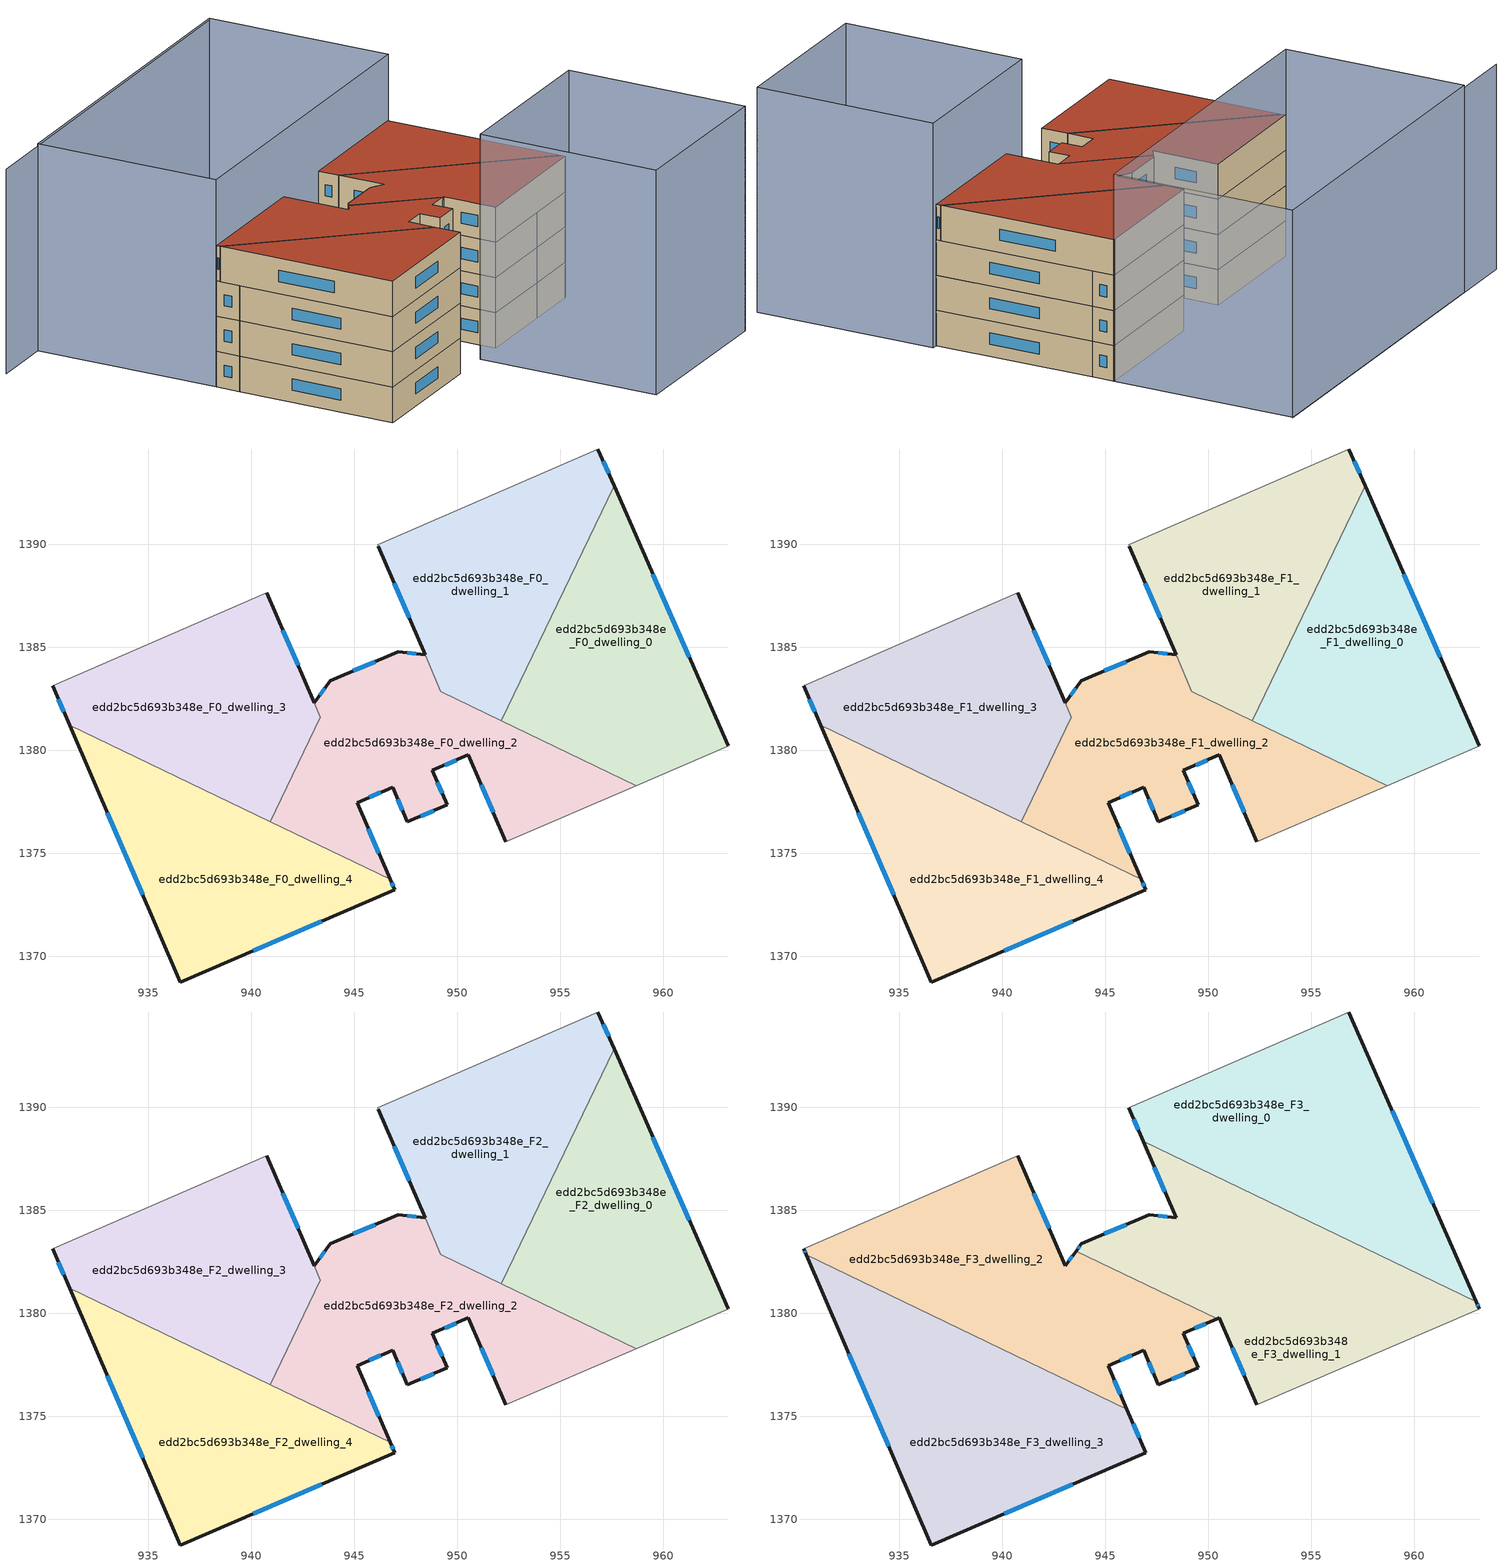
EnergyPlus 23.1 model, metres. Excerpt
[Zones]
edd2bc5d693b348e_F0_dwelling_0
 floor ground (EU_floor_Construction): 957.61,1392.85 963.16,1380.21 963.13,1380.18 958.7,1378.28 952.12,1381.44 z0
 wall outside (EU_wall_Construction): 963.16,1380.21 957.61,1392.85 z0:3
 wall adiabatic (EU_wall_Construction): 958.7,1378.28 963.13,1380.18 963.16,1380.21 z0:3
 wall to edd2bc5d693b348e_F0_dwelling_1 (EU_wall_Construction): 957.61,1392.85 952.12,1381.44 z0:3
 wall to edd2bc5d693b348e_F0_dwelling_2 (EU_wall_Construction): 952.12,1381.44 958.7,1378.28 z0:3
 window (EU_Window_Construction): 961.28,1384.51 959.5,1388.55 z1.02:1.98
edd2bc5d693b348e_F0_dwelling_1
 floor ground (EU_floor_Construction): 956.83,1394.63 957.61,1392.85 952.12,1381.44 949.21,1382.84 946.17,1389.91 946.14,1389.99 z0
 wall outside (EU_wall_Construction): 946.17,1389.91 948.44,1384.63 / 957.61,1392.85 956.83,1394.63 z0:3
 wall adiabatic (EU_wall_Construction): 956.83,1394.63 946.14,1389.99 946.17,1389.91 z0:3
 wall to edd2bc5d693b348e_F0_dwelling_2 (EU_wall_Construction): 948.44,1384.63 949.21,1382.84 952.12,1381.44 z0:3
 window (EU_Window_Construction): 946.94,1388.11 947.66,1386.43 / 957.35,1393.46 957.1,1394.03 z1.02:1.98
edd2bc5d693b348e_F0_dwelling_2
 floor ground (EU_floor_Construction): 958.7,1378.28 952.35,1375.55 950.53,1379.77 948.79,1379.03 949.51,1377.35 947.58,1376.52 946.86,1378.2 945.13,1377.46 946.74,1373.72 940.9,1376.53 943.35,1381.61 943.05,1382.3 943.83,1383.37 947.14,1384.79 948.44,1384.63 949.21,1382.84 z0
 wall outside (EU_wall_Construction): 948.44,1384.63 947.14,1384.79 943.83,1383.37 943.05,1382.3 / 946.74,1373.72 945.13,1377.46 946.86,1378.2 947.58,1376.52 949.51,1377.35 948.79,1379.03 950.53,1379.77 952.35,1375.55 z0:3
 wall adiabatic (EU_wall_Construction): 952.35,1375.55 958.7,1378.28 z0:3
 wall to edd2bc5d693b348e_F0_dwelling_3 (EU_wall_Construction): 943.05,1382.3 943.35,1381.61 / 943.34,1381.61 940.9,1376.53 z0:3
 wall to edd2bc5d693b348e_F0_dwelling_4 (EU_wall_Construction): 940.9,1376.53 946.74,1373.72 z0:3
 window (EU_Window_Construction): 943.56,1383.01 943.31,1382.67 / 946.01,1384.3 944.95,1383.85 / 947.99,1384.68 947.58,1384.73 / 951.15,1378.34 951.73,1376.99 / 949.38,1379.28 949.94,1379.52 / 949.27,1377.92 949.04,1378.46 / 948.24,1376.8 948.85,1377.06 / 947.1,1377.63 947.33,1377.09 / 945.72,1377.71 946.27,1377.95 / 946.19,1375 945.68,1376.19 z1.02:1.98
edd2bc5d693b348e_F0_dwelling_3
 floor ground (EU_floor_Construction): 940.75,1387.64 943.35,1381.61 940.9,1376.53 931.17,1381.21 930.35,1383.13 z0
 wall outside (EU_wall_Construction): 930.35,1383.13 931.17,1381.21 / 943.05,1382.31 940.75,1387.64 z0:3
 wall adiabatic (EU_wall_Construction): 940.75,1387.64 930.35,1383.13 z0:3
 wall to edd2bc5d693b348e_F0_dwelling_4 (EU_wall_Construction): 931.17,1381.21 940.9,1376.53 z0:3
 window (EU_Window_Construction): 930.63,1382.48 930.89,1381.87 / 942.26,1384.12 941.53,1385.83 z1.02:1.98
edd2bc5d693b348e_F0_dwelling_4
 floor ground (EU_floor_Construction): 946.74,1373.72 946.96,1373.22 936.55,1368.74 931.17,1381.21 z0
 wall outside (EU_wall_Construction): 931.17,1381.21 936.55,1368.74 946.96,1373.22 946.74,1373.72 z0:3
 window (EU_Window_Construction): 946.88,1373.39 946.81,1373.55 / 940.09,1370.27 943.41,1371.7 / 933,1376.97 934.72,1372.99 z1.02:1.98
edd2bc5d693b348e_F1_dwelling_0
 floor to edd2bc5d693b348e_F0_dwelling_0 (EU_floor_Construction): 957.61,1392.85 963.16,1380.21 963.13,1380.18 958.7,1378.28 952.12,1381.44 z3
 wall outside (EU_wall_Construction): 963.16,1380.21 957.61,1392.85 z3:6
 wall adiabatic (EU_wall_Construction): 958.7,1378.28 963.13,1380.18 963.16,1380.21 z3:6
 wall to edd2bc5d693b348e_F1_dwelling_1 (EU_wall_Construction): 957.61,1392.85 952.12,1381.44 z3:6
 wall to edd2bc5d693b348e_F1_dwelling_2 (EU_wall_Construction): 952.12,1381.44 958.7,1378.28 z3:6
 window (EU_Window_Construction): 961.28,1384.51 959.5,1388.55 z4.02:4.98
edd2bc5d693b348e_F1_dwelling_1
 floor to edd2bc5d693b348e_F0_dwelling_1 (EU_floor_Construction): 956.83,1394.63 957.61,1392.85 952.12,1381.44 949.21,1382.84 946.17,1389.91 946.14,1389.99 z3
 wall outside (EU_wall_Construction): 946.17,1389.91 948.44,1384.63 / 957.61,1392.85 956.83,1394.63 z3:6
 wall adiabatic (EU_wall_Construction): 956.83,1394.63 946.14,1389.99 946.17,1389.91 z3:6
 wall to edd2bc5d693b348e_F1_dwelling_2 (EU_wall_Construction): 948.44,1384.63 949.21,1382.84 952.12,1381.44 z3:6
 window (EU_Window_Construction): 946.94,1388.11 947.66,1386.43 / 957.35,1393.46 957.1,1394.03 z4.02:4.98
edd2bc5d693b348e_F1_dwelling_2
 floor to edd2bc5d693b348e_F0_dwelling_2 (EU_floor_Construction): 958.7,1378.28 952.35,1375.55 950.53,1379.77 948.79,1379.03 949.51,1377.35 947.58,1376.52 946.86,1378.2 945.13,1377.46 946.74,1373.72 940.9,1376.53 943.35,1381.61 943.05,1382.3 943.83,1383.37 947.14,1384.79 948.44,1384.63 949.21,1382.84 z3
 wall outside (EU_wall_Construction): 948.44,1384.63 947.14,1384.79 943.83,1383.37 943.05,1382.3 / 946.74,1373.72 945.13,1377.46 946.86,1378.2 947.58,1376.52 949.51,1377.35 948.79,1379.03 950.53,1379.77 952.35,1375.55 z3:6
 wall adiabatic (EU_wall_Construction): 952.35,1375.55 958.7,1378.28 z3:6
 wall to edd2bc5d693b348e_F1_dwelling_3 (EU_wall_Construction): 943.05,1382.3 943.35,1381.61 / 943.34,1381.61 940.9,1376.53 z3:6
 wall to edd2bc5d693b348e_F1_dwelling_4 (EU_wall_Construction): 940.9,1376.53 946.74,1373.72 z3:6
 window (EU_Window_Construction): 943.56,1383.01 943.31,1382.67 / 946.01,1384.3 944.95,1383.85 / 947.99,1384.68 947.58,1384.73 / 951.15,1378.34 951.73,1376.99 / 949.38,1379.28 949.94,1379.52 / 949.27,1377.92 949.04,1378.46 / 948.24,1376.8 948.85,1377.06 / 947.1,1377.63 947.33,1377.09 / 945.72,1377.71 946.27,1377.95 / 946.19,1375 945.68,1376.19 z4.02:4.98
edd2bc5d693b348e_F1_dwelling_3
 floor to edd2bc5d693b348e_F0_dwelling_3 (EU_floor_Construction): 940.75,1387.64 943.34,1381.61 940.9,1376.53 931.17,1381.21 930.35,1383.13 z3
 wall outside (EU_wall_Construction): 930.35,1383.13 931.17,1381.21 / 943.05,1382.31 940.75,1387.64 z3:6
 wall adiabatic (EU_wall_Construction): 940.75,1387.64 930.35,1383.13 z3:6
 wall to edd2bc5d693b348e_F1_dwelling_4 (EU_wall_Construction): 931.17,1381.21 940.9,1376.53 z3:6
 window (EU_Window_Construction): 930.63,1382.48 930.89,1381.87 / 942.26,1384.12 941.53,1385.83 z4.02:4.98
edd2bc5d693b348e_F1_dwelling_4
 floor to edd2bc5d693b348e_F0_dwelling_4 (EU_floor_Construction): 946.74,1373.72 946.96,1373.22 936.55,1368.74 931.17,1381.21 z3
 wall outside (EU_wall_Construction): 931.17,1381.21 936.55,1368.74 946.96,1373.22 946.74,1373.72 z3:6
 window (EU_Window_Construction): 946.88,1373.39 946.81,1373.55 / 940.09,1370.27 943.41,1371.7 / 933,1376.97 934.72,1372.99 z4.02:4.98
edd2bc5d693b348e_F2_dwelling_0
 floor to edd2bc5d693b348e_F1_dwelling_0 (EU_floor_Construction): 957.61,1392.85 963.16,1380.21 963.13,1380.18 958.7,1378.28 952.12,1381.44 z6
 wall outside (EU_wall_Construction): 963.16,1380.21 957.61,1392.85 z6:9
 wall adiabatic (EU_wall_Construction): 958.7,1378.28 963.13,1380.18 963.16,1380.21 z6:9
 wall to edd2bc5d693b348e_F2_dwelling_1 (EU_wall_Construction): 957.61,1392.85 952.12,1381.44 z6:9
 wall to edd2bc5d693b348e_F2_dwelling_2 (EU_wall_Construction): 952.12,1381.44 958.7,1378.28 z6:9
 window (EU_Window_Construction): 961.28,1384.51 959.5,1388.55 z7.02:7.98
edd2bc5d693b348e_F2_dwelling_1
 floor to edd2bc5d693b348e_F1_dwelling_1 (EU_floor_Construction): 956.83,1394.63 957.61,1392.85 952.12,1381.44 949.21,1382.84 946.17,1389.91 946.14,1389.99 z6
 wall outside (EU_wall_Construction): 946.17,1389.91 948.44,1384.63 / 957.61,1392.85 956.83,1394.63 z6:9
 wall adiabatic (EU_wall_Construction): 956.83,1394.63 946.14,1389.99 946.17,1389.91 z6:9
 wall to edd2bc5d693b348e_F2_dwelling_2 (EU_wall_Construction): 948.44,1384.63 949.21,1382.84 952.12,1381.44 z6:9
 window (EU_Window_Construction): 946.94,1388.11 947.66,1386.43 / 957.35,1393.46 957.1,1394.03 z7.02:7.98
edd2bc5d693b348e_F2_dwelling_2
 floor to edd2bc5d693b348e_F1_dwelling_2 (EU_floor_Construction): 958.7,1378.28 952.35,1375.55 950.53,1379.77 948.79,1379.03 949.51,1377.35 947.58,1376.52 946.86,1378.2 945.13,1377.46 946.74,1373.72 940.9,1376.53 943.35,1381.61 943.05,1382.3 943.83,1383.37 947.14,1384.79 948.44,1384.63 949.21,1382.84 z6
 wall outside (EU_wall_Construction): 948.44,1384.63 947.14,1384.79 943.83,1383.37 943.05,1382.3 / 946.74,1373.72 945.13,1377.46 946.86,1378.2 947.58,1376.52 949.51,1377.35 948.79,1379.03 950.53,1379.77 952.35,1375.55 z6:9
 wall adiabatic (EU_wall_Construction): 952.35,1375.55 958.7,1378.28 z6:9
 wall to edd2bc5d693b348e_F2_dwelling_3 (EU_wall_Construction): 943.05,1382.3 943.35,1381.61 / 943.34,1381.61 940.9,1376.53 z6:9
 wall to edd2bc5d693b348e_F2_dwelling_4 (EU_wall_Construction): 940.9,1376.53 946.74,1373.72 z6:9
 window (EU_Window_Construction): 943.56,1383.01 943.31,1382.67 / 946.01,1384.3 944.95,1383.85 / 947.99,1384.68 947.58,1384.73 / 951.15,1378.34 951.73,1376.99 / 949.38,1379.28 949.94,1379.52 / 949.27,1377.92 949.04,1378.46 / 948.24,1376.8 948.85,1377.06 / 947.1,1377.63 947.33,1377.09 / 945.72,1377.71 946.27,1377.95 / 946.19,1375 945.68,1376.19 z7.02:7.98
edd2bc5d693b348e_F2_dwelling_3
 floor to edd2bc5d693b348e_F1_dwelling_3 (EU_floor_Construction): 940.75,1387.64 943.34,1381.61 940.9,1376.53 931.17,1381.21 930.35,1383.13 z6
 wall outside (EU_wall_Construction): 930.35,1383.13 931.17,1381.21 / 943.05,1382.31 940.75,1387.64 z6:9
 wall adiabatic (EU_wall_Construction): 940.75,1387.64 930.35,1383.13 z6:9
 wall to edd2bc5d693b348e_F2_dwelling_4 (EU_wall_Construction): 931.17,1381.21 940.9,1376.53 z6:9
 window (EU_Window_Construction): 930.63,1382.48 930.89,1381.87 / 942.26,1384.12 941.53,1385.83 z7.02:7.98
edd2bc5d693b348e_F2_dwelling_4
 floor to edd2bc5d693b348e_F1_dwelling_4 (EU_floor_Construction): 946.74,1373.72 946.96,1373.22 936.55,1368.74 931.17,1381.21 z6
 wall outside (EU_wall_Construction): 931.17,1381.21 936.55,1368.74 946.96,1373.22 946.74,1373.72 z6:9
 window (EU_Window_Construction): 946.88,1373.39 946.81,1373.55 / 940.09,1370.27 943.41,1371.7 / 933,1376.97 934.72,1372.99 z7.02:7.98
edd2bc5d693b348e_F3_dwelling_0
 floor to edd2bc5d693b348e_F2_dwelling_1 (EU_floor_Construction): 956.83,1394.63 957.61,1392.85 953.83,1384.98 946.84,1388.35 946.17,1389.91 946.14,1389.99 z9
 floor to edd2bc5d693b348e_F2_dwelling_0 (EU_floor_Construction): 957.61,1392.85 963.01,1380.57 953.83,1384.98 z9
 wall outside (EU_wall_Construction): 946.14,1389.99 946.84,1388.35 / 963.01,1380.57 956.83,1394.63 z9:12
 wall to edd2bc5d693b348e_F3_dwelling_1 (EU_wall_Construction): 946.84,1388.35 963.01,1380.57 z9:12
 wall adiabatic (EU_wall_Construction): 956.83,1394.63 946.14,1389.99 z9:12
 window (EU_Window_Construction): 946.37,1389.43 946.6,1388.91 / 960.91,1385.35 958.93,1389.85 z10.02:10.98
 roof outside (EU_roof_Construction): 963.01,1380.57 956.83,1394.63 946.14,1389.99 946.84,1388.35 z12
edd2bc5d693b348e_F3_dwelling_1
 floor to edd2bc5d693b348e_F2_dwelling_1 (EU_floor_Construction): 953.83,1384.98 952.12,1381.44 949.21,1382.84 946.84,1388.35 z9
 floor to edd2bc5d693b348e_F2_dwelling_2 (EU_floor_Construction): 958.7,1378.28 952.35,1375.55 950.53,1379.77 950.42,1379.73 943.58,1383.02 943.83,1383.37 947.14,1384.79 948.44,1384.63 949.21,1382.84 z9
 floor to edd2bc5d693b348e_F2_dwelling_0 (EU_floor_Construction): 963.01,1380.57 963.16,1380.21 963.13,1380.18 958.7,1378.28 952.12,1381.44 953.83,1384.98 z9
 wall outside (EU_wall_Construction): 963.16,1380.21 963.01,1380.57 / 950.43,1379.73 950.53,1379.77 952.35,1375.55 / 946.84,1388.35 948.44,1384.63 947.14,1384.79 943.83,1383.37 943.58,1383.02 z9:12
 wall adiabatic (EU_wall_Construction): 952.35,1375.55 963.13,1380.18 963.16,1380.21 z9:12
 wall to edd2bc5d693b348e_F3_dwelling_2 (EU_wall_Construction): 943.58,1383.02 950.43,1379.73 z9:12
 window (EU_Window_Construction): 963.11,1380.34 963.06,1380.45 / 951.15,1378.34 951.73,1376.99 / 943.74,1383.25 943.66,1383.14 / 946.01,1384.3 944.95,1383.85 / 947.99,1384.68 947.58,1384.73 / 947.38,1387.08 947.89,1385.89 z10.02:10.98
 roof outside (EU_roof_Construction): 963.13,1380.18 963.16,1380.21 963.01,1380.57 946.84,1388.35 948.44,1384.63 947.14,1384.79 943.83,1383.37 943.58,1383.02 950.43,1379.73 950.53,1379.77 952.35,1375.55 z12
edd2bc5d693b348e_F3_dwelling_2
 floor to edd2bc5d693b348e_F2_dwelling_2 (EU_floor_Construction): 950.42,1379.73 948.79,1379.03 949.51,1377.35 947.58,1376.52 946.86,1378.2 945.13,1377.46 946.04,1375.35 941.41,1377.58 943.35,1381.61 943.05,1382.3 943.58,1383.02 z9
 floor to edd2bc5d693b348e_F2_dwelling_3 (EU_floor_Construction): 940.75,1387.64 943.34,1381.61 941.41,1377.58 930.47,1382.84 930.35,1383.13 z9
 wall outside (EU_wall_Construction): 946.04,1375.35 945.13,1377.46 946.86,1378.2 947.58,1376.52 949.51,1377.35 948.79,1379.03 950.43,1379.73 / 930.35,1383.13 930.47,1382.84 / 943.58,1383.02 943.05,1382.3 940.75,1387.64 z9:12
 wall to edd2bc5d693b348e_F3_dwelling_3 (EU_wall_Construction): 930.47,1382.84 946.04,1375.35 z9:12
 wall adiabatic (EU_wall_Construction): 940.75,1387.64 930.35,1383.13 z9:12
 window (EU_Window_Construction): 949.35,1379.27 949.87,1379.49 / 949.27,1377.92 949.04,1378.46 / 948.24,1376.8 948.85,1377.06 / 947.1,1377.63 947.33,1377.09 / 945.72,1377.71 946.27,1377.95 / 945.73,1376.07 945.44,1376.74 / 930.39,1383.03 930.43,1382.94 / 942.27,1384.12 941.53,1385.83 / 943.4,1382.78 943.23,1382.55 z10.02:10.98
 roof outside (EU_roof_Construction): 949.51,1377.35 948.79,1379.03 950.43,1379.73 943.58,1383.02 943.05,1382.3 940.75,1387.64 930.35,1383.13 930.47,1382.84 946.04,1375.35 945.13,1377.46 946.86,1378.2 947.58,1376.52 z12
edd2bc5d693b348e_F3_dwelling_3
 floor to edd2bc5d693b348e_F2_dwelling_3 (EU_floor_Construction): 941.41,1377.58 940.9,1376.53 931.17,1381.21 930.47,1382.84 z9
 floor to edd2bc5d693b348e_F2_dwelling_4 (EU_floor_Construction): 946.74,1373.73 946.96,1373.22 936.55,1368.74 931.17,1381.21 z9
 floor to edd2bc5d693b348e_F2_dwelling_2 (EU_floor_Construction): 946.04,1375.35 946.74,1373.73 940.9,1376.53 941.41,1377.58 z9
 wall outside (EU_wall_Construction): 930.47,1382.84 936.55,1368.74 946.96,1373.22 946.04,1375.35 z9:12
 window (EU_Window_Construction): 946.65,1373.95 946.35,1374.62 / 940.09,1370.27 943.41,1371.7 / 932.54,1378.04 934.48,1373.54 z10.02:10.98
 roof outside (EU_roof_Construction): 946.96,1373.22 946.04,1375.35 930.47,1382.84 936.55,1368.74 z12
shading: 950.03,1374.55 963.66,1380.41 / 963.66,1380.41 969.84,1366.04 / 969.84,1366.04 956.2,1360.18 / 956.2,1360.18 950.03,1374.55 z0:19.1; 924.03,1397.68 950.58,1409.2 / 950.58,1409.2 956.89,1394.65 / 956.89,1394.65 930.35,1383.13 / 930.35,1383.13 924.03,1397.68 z0:17.6; 950.64,1409.23 919.14,1395.56 z0:17.4
[Building]
EU S2 Campaign: North Axis=0; Terrain=City; Solar Distribution=FullExterior
[Site:Location]
Vienna: Latitude=48; Longitude=16.5; Time Zone=1; Elevation=183
[SizingPeriod:WeatherFileDays]
AnnualSizingPeriod: Begin Month=1; Begin Day of Month=1; End Month=12; End Day of Month=31; Day of Week for Start Day=Monday; Use Weather File Daylight Saving Period=No; Use Weather File Rain and Snow Indicators=No
[MATERIAL]
EU_InternalMass_Material: Roughness=MediumRough; Thickness=0.1; Conductivity=1; Density=1800; Specific Heat=900; Thermal Absorptance=0.9; Solar Absorptance=0.7; Visible Absorptance=0.7
[MATERIAL:NOMASS] Roughness=MediumRough; Thermal Absorptance=0.9; Solar Absorptance=0.7; Visible Absorptance=0.7
Name | Thermal Resistance
EU_wall_NoMass | 0.942466
EU_roof_NoMass | 0.551687
EU_floor_NoMass | 0.66527
[WINDOWMATERIAL:SIMPLEGLAZINGSYSTEM]
EU_Window_SimpleGlazing: UFactor=2.03367; Solar Heat Gain Coefficient=0.65; Visible Transmittance=0.65
[CONSTRUCTION]
EU_wall_Construction: EU_wall_NoMass
EU_roof_Construction: EU_roof_NoMass
EU_floor_Construction: EU_floor_NoMass
EU_Window_Construction: EU_Window_SimpleGlazing
EU_InternalMass_Construction: EU_InternalMass_Material
[ZONE] Type=1; Multiplier=1; Ceiling Height=autocalculate; Floor Area=autocalculate; Part of Total Floor Area=Yes
Name | Volume
edd2bc5d693b348e_F0_dwelling_0; edd2bc5d693b348e_F1_dwelling_0; edd2bc5d693b348e_F2_dwelling_0 | 239.528
edd2bc5d693b348e_F3_dwelling_0 | 300.206
edd2bc5d693b348e_F0_dwelling_1; edd2bc5d693b348e_F1_dwelling_1; edd2bc5d693b348e_F2_dwelling_1 | 231.716
edd2bc5d693b348e_F3_dwelling_1 | 300.21
edd2bc5d693b348e_F0_dwelling_2; edd2bc5d693b348e_F1_dwelling_2; edd2bc5d693b348e_F2_dwelling_2 | 250.919
edd2bc5d693b348e_F3_dwelling_2 | 300.266
edd2bc5d693b348e_F0_dwelling_3 | 238.507
edd2bc5d693b348e_F1_dwelling_3; edd2bc5d693b348e_F2_dwelling_3 | 238.472
edd2bc5d693b348e_F3_dwelling_3 | 300.198
edd2bc5d693b348e_F0_dwelling_4; edd2bc5d693b348e_F1_dwelling_4; edd2bc5d693b348e_F2_dwelling_4 | 240.138
[INTERNALMASS] Construction=EU_InternalMass_Construction
Name | Zone or ZoneList | Surface Area
edd2bc5d693b348e_F0_dwelling_0_EU_InternalMass | edd2bc5d693b348e_F0_dwelling_0 | 79.8404
edd2bc5d693b348e_F0_dwelling_1_EU_InternalMass | edd2bc5d693b348e_F0_dwelling_1 | 77.2531
edd2bc5d693b348e_F0_dwelling_2_EU_InternalMass | edd2bc5d693b348e_F0_dwelling_2 | 83.6403
edd2bc5d693b348e_F0_dwelling_3_EU_InternalMass | edd2bc5d693b348e_F0_dwelling_3 | 79.5034
edd2bc5d693b348e_F0_dwelling_4_EU_InternalMass | edd2bc5d693b348e_F0_dwelling_4 | 80.0456
edd2bc5d693b348e_F1_dwelling_0_EU_InternalMass | edd2bc5d693b348e_F1_dwelling_0 | 79.8404
edd2bc5d693b348e_F1_dwelling_1_EU_InternalMass | edd2bc5d693b348e_F1_dwelling_1 | 77.2531
edd2bc5d693b348e_F1_dwelling_2_EU_InternalMass | edd2bc5d693b348e_F1_dwelling_2 | 83.6403
edd2bc5d693b348e_F1_dwelling_3_EU_InternalMass | edd2bc5d693b348e_F1_dwelling_3 | 79.5034
edd2bc5d693b348e_F1_dwelling_4_EU_InternalMass | edd2bc5d693b348e_F1_dwelling_4 | 80.0456
edd2bc5d693b348e_F2_dwelling_0_EU_InternalMass | edd2bc5d693b348e_F2_dwelling_0 | 79.8404
edd2bc5d693b348e_F2_dwelling_1_EU_InternalMass | edd2bc5d693b348e_F2_dwelling_1 | 77.2531
edd2bc5d693b348e_F2_dwelling_2_EU_InternalMass | edd2bc5d693b348e_F2_dwelling_2 | 83.6403
edd2bc5d693b348e_F2_dwelling_3_EU_InternalMass | edd2bc5d693b348e_F2_dwelling_3 | 79.5034
edd2bc5d693b348e_F2_dwelling_4_EU_InternalMass | edd2bc5d693b348e_F2_dwelling_4 | 80.0456
edd2bc5d693b348e_F3_dwelling_0_EU_InternalMass | edd2bc5d693b348e_F3_dwelling_0 | 100.069
edd2bc5d693b348e_F3_dwelling_1_EU_InternalMass | edd2bc5d693b348e_F3_dwelling_1 | 100.072
edd2bc5d693b348e_F3_dwelling_2_EU_InternalMass | edd2bc5d693b348e_F3_dwelling_2 | 100.089
edd2bc5d693b348e_F3_dwelling_3_EU_InternalMass | edd2bc5d693b348e_F3_dwelling_3 | 100.066
[OTHEREQUIPMENT] Fuel Type=Electricity; Design Level Calculation Method=Watts/Area; Power per Zone Floor Area=1; Fraction Latent=0; Fraction Radiant=0; Fraction Lost=0; Carbon Dioxide Generation Rate=0; EndUse Subcategory=EU_Step8_InternalGains
Name | Zone or ZoneList or Space or SpaceList | Schedule
EU_Step8_InternalGain_edd2bc5d693b348e_F0_dwelling_0_f000 | edd2bc5d693b348e_F0_dwelling_0 | EU_Step8_GainSchedule_edd2bc5d693b348e_F0_dwelling_0_f000
EU_Step8_InternalGain_edd2bc5d693b348e_F0_dwelling_1_f000 | edd2bc5d693b348e_F0_dwelling_1 | EU_Step8_GainSchedule_edd2bc5d693b348e_F0_dwelling_1_f000
EU_Step8_InternalGain_edd2bc5d693b348e_F0_dwelling_2_f000 | edd2bc5d693b348e_F0_dwelling_2 | EU_Step8_GainSchedule_edd2bc5d693b348e_F0_dwelling_2_f000
EU_Step8_InternalGain_edd2bc5d693b348e_F0_dwelling_3_f000 | edd2bc5d693b348e_F0_dwelling_3 | EU_Step8_GainSchedule_edd2bc5d693b348e_F0_dwelling_3_f000
EU_Step8_InternalGain_edd2bc5d693b348e_F0_dwelling_4_f000 | edd2bc5d693b348e_F0_dwelling_4 | EU_Step8_GainSchedule_edd2bc5d693b348e_F0_dwelling_4_f000
EU_Step8_InternalGain_edd2bc5d693b348e_F1_dwelling_0_f000 | edd2bc5d693b348e_F1_dwelling_0 | EU_Step8_GainSchedule_edd2bc5d693b348e_F1_dwelling_0_f000
EU_Step8_InternalGain_edd2bc5d693b348e_F1_dwelling_1_f000 | edd2bc5d693b348e_F1_dwelling_1 | EU_Step8_GainSchedule_edd2bc5d693b348e_F1_dwelling_1_f000
EU_Step8_InternalGain_edd2bc5d693b348e_F1_dwelling_2_f000 | edd2bc5d693b348e_F1_dwelling_2 | EU_Step8_GainSchedule_edd2bc5d693b348e_F1_dwelling_2_f000
EU_Step8_InternalGain_edd2bc5d693b348e_F1_dwelling_3_f000 | edd2bc5d693b348e_F1_dwelling_3 | EU_Step8_GainSchedule_edd2bc5d693b348e_F1_dwelling_3_f000
EU_Step8_InternalGain_edd2bc5d693b348e_F1_dwelling_4_f000 | edd2bc5d693b348e_F1_dwelling_4 | EU_Step8_GainSchedule_edd2bc5d693b348e_F1_dwelling_4_f000
EU_Step8_InternalGain_edd2bc5d693b348e_F2_dwelling_0_f000 | edd2bc5d693b348e_F2_dwelling_0 | EU_Step8_GainSchedule_edd2bc5d693b348e_F2_dwelling_0_f000
EU_Step8_InternalGain_edd2bc5d693b348e_F2_dwelling_1_f000 | edd2bc5d693b348e_F2_dwelling_1 | EU_Step8_GainSchedule_edd2bc5d693b348e_F2_dwelling_1_f000
EU_Step8_InternalGain_edd2bc5d693b348e_F2_dwelling_2_f000 | edd2bc5d693b348e_F2_dwelling_2 | EU_Step8_GainSchedule_edd2bc5d693b348e_F2_dwelling_2_f000
EU_Step8_InternalGain_edd2bc5d693b348e_F2_dwelling_3_f000 | edd2bc5d693b348e_F2_dwelling_3 | EU_Step8_GainSchedule_edd2bc5d693b348e_F2_dwelling_3_f000
EU_Step8_InternalGain_edd2bc5d693b348e_F2_dwelling_4_f000 | edd2bc5d693b348e_F2_dwelling_4 | EU_Step8_GainSchedule_edd2bc5d693b348e_F2_dwelling_4_f000
EU_Step8_InternalGain_edd2bc5d693b348e_F3_dwelling_0_f000 | edd2bc5d693b348e_F3_dwelling_0 | EU_Step8_GainSchedule_edd2bc5d693b348e_F3_dwelling_0_f000
EU_Step8_InternalGain_edd2bc5d693b348e_F3_dwelling_1_f000 | edd2bc5d693b348e_F3_dwelling_1 | EU_Step8_GainSchedule_edd2bc5d693b348e_F3_dwelling_1_f000
EU_Step8_InternalGain_edd2bc5d693b348e_F3_dwelling_2_f000 | edd2bc5d693b348e_F3_dwelling_2 | EU_Step8_GainSchedule_edd2bc5d693b348e_F3_dwelling_2_f000
EU_Step8_InternalGain_edd2bc5d693b348e_F3_dwelling_3_f000 | edd2bc5d693b348e_F3_dwelling_3 | EU_Step8_GainSchedule_edd2bc5d693b348e_F3_dwelling_3_f000
[ZONEVENTILATION:DESIGNFLOWRATE] Schedule=EU_AlwaysOn; Design Flow Rate Calculation Method=AirChanges/Hour; Air Changes per Hour=0.530523; Ventilation Type=Natural; Fan Pressure Rise=0; Fan Total Efficiency=1; Constant Term Coefficient=1; Temperature Term Coefficient=0; Velocity Term Coefficient=0; Velocity Squared Term Coefficient=0; Minimum Indoor Temperature=-100; Maximum Indoor Temperature=100; Delta Temperature=-100; Minimum Outdoor Temperature=-100; Maximum Outdoor Temperature=100; Maximum Wind Speed=40
Name | Zone or ZoneList or Space or SpaceList
EU_ConstantAir_edd2bc5d693b348e_F0_dwelling_0 | edd2bc5d693b348e_F0_dwelling_0
EU_ConstantAir_edd2bc5d693b348e_F0_dwelling_1 | edd2bc5d693b348e_F0_dwelling_1
EU_ConstantAir_edd2bc5d693b348e_F0_dwelling_2 | edd2bc5d693b348e_F0_dwelling_2
EU_ConstantAir_edd2bc5d693b348e_F0_dwelling_3 | edd2bc5d693b348e_F0_dwelling_3
EU_ConstantAir_edd2bc5d693b348e_F0_dwelling_4 | edd2bc5d693b348e_F0_dwelling_4
EU_ConstantAir_edd2bc5d693b348e_F1_dwelling_0 | edd2bc5d693b348e_F1_dwelling_0
EU_ConstantAir_edd2bc5d693b348e_F1_dwelling_1 | edd2bc5d693b348e_F1_dwelling_1
EU_ConstantAir_edd2bc5d693b348e_F1_dwelling_2 | edd2bc5d693b348e_F1_dwelling_2
EU_ConstantAir_edd2bc5d693b348e_F1_dwelling_3 | edd2bc5d693b348e_F1_dwelling_3
EU_ConstantAir_edd2bc5d693b348e_F1_dwelling_4 | edd2bc5d693b348e_F1_dwelling_4
EU_ConstantAir_edd2bc5d693b348e_F2_dwelling_0 | edd2bc5d693b348e_F2_dwelling_0
EU_ConstantAir_edd2bc5d693b348e_F2_dwelling_1 | edd2bc5d693b348e_F2_dwelling_1
EU_ConstantAir_edd2bc5d693b348e_F2_dwelling_2 | edd2bc5d693b348e_F2_dwelling_2
EU_ConstantAir_edd2bc5d693b348e_F2_dwelling_3 | edd2bc5d693b348e_F2_dwelling_3
EU_ConstantAir_edd2bc5d693b348e_F2_dwelling_4 | edd2bc5d693b348e_F2_dwelling_4
EU_ConstantAir_edd2bc5d693b348e_F3_dwelling_0 | edd2bc5d693b348e_F3_dwelling_0
EU_ConstantAir_edd2bc5d693b348e_F3_dwelling_1 | edd2bc5d693b348e_F3_dwelling_1
EU_ConstantAir_edd2bc5d693b348e_F3_dwelling_2 | edd2bc5d693b348e_F3_dwelling_2
EU_ConstantAir_edd2bc5d693b348e_F3_dwelling_3 | edd2bc5d693b348e_F3_dwelling_3
[HVACTEMPLATE:THERMOSTAT] Constant Heating Setpoint=20; Constant Cooling Setpoint=50
EU_HeatOnly_edd2bc5d693b348e_F0_dwelling_0; EU_HeatOnly_edd2bc5d693b348e_F0_dwelling_1; EU_HeatOnly_edd2bc5d693b348e_F0_dwelling_2; EU_HeatOnly_edd2bc5d693b348e_F0_dwelling_3; EU_HeatOnly_edd2bc5d693b348e_F0_dwelling_4; EU_HeatOnly_edd2bc5d693b348e_F1_dwelling_0; EU_HeatOnly_edd2bc5d693b348e_F1_dwelling_1; EU_HeatOnly_edd2bc5d693b348e_F1_dwelling_2; EU_HeatOnly_edd2bc5d693b348e_F1_dwelling_3; EU_HeatOnly_edd2bc5d693b348e_F1_dwelling_4; EU_HeatOnly_edd2bc5d693b348e_F2_dwelling_0; EU_HeatOnly_edd2bc5d693b348e_F2_dwelling_1; EU_HeatOnly_edd2bc5d693b348e_F2_dwelling_2; EU_HeatOnly_edd2bc5d693b348e_F2_dwelling_3; EU_HeatOnly_edd2bc5d693b348e_F2_dwelling_4; EU_HeatOnly_edd2bc5d693b348e_F3_dwelling_0; EU_HeatOnly_edd2bc5d693b348e_F3_dwelling_1; EU_HeatOnly_edd2bc5d693b348e_F3_dwelling_2; EU_HeatOnly_edd2bc5d693b348e_F3_dwelling_3
[HVACTEMPLATE:ZONE:IDEALLOADSAIRSYSTEM] System Availability Schedule=EU_AlwaysOn; Maximum Heating Supply Air Temperature=50; Minimum Cooling Supply Air Temperature=13; Maximum Heating Supply Air Humidity Ratio=0.0156; Minimum Cooling Supply Air Humidity Ratio=0.0077; Heating Limit=NoLimit; Cooling Limit=NoLimit; Heating Availability Schedule=EU_AlwaysOn; Cooling Availability Schedule=EU_CoolingOff; Dehumidification Control Type=ConstantSensibleHeatRatio; Cooling Sensible Heat Ratio=0.7; Dehumidification Setpoint=60; Humidification Control Type=None; Humidification Setpoint=30; Outdoor Air Method=None; Outdoor Air Flow Rate per Person=0.00944; Outdoor Air Flow Rate per Zone Floor Area=0; Outdoor Air Flow Rate per Zone=0; Demand Controlled Ventilation Type=None; Outdoor Air Economizer Type=NoEconomizer; Heat Recovery Type=None; Sensible Heat Recovery Effectiveness=0.7; Latent Heat Recovery Effectiveness=0.65
Name | Template Thermostat
edd2bc5d693b348e_F0_dwelling_0 | EU_HeatOnly_edd2bc5d693b348e_F0_dwelling_0
edd2bc5d693b348e_F0_dwelling_1 | EU_HeatOnly_edd2bc5d693b348e_F0_dwelling_1
edd2bc5d693b348e_F0_dwelling_2 | EU_HeatOnly_edd2bc5d693b348e_F0_dwelling_2
edd2bc5d693b348e_F0_dwelling_3 | EU_HeatOnly_edd2bc5d693b348e_F0_dwelling_3
edd2bc5d693b348e_F0_dwelling_4 | EU_HeatOnly_edd2bc5d693b348e_F0_dwelling_4
edd2bc5d693b348e_F1_dwelling_0 | EU_HeatOnly_edd2bc5d693b348e_F1_dwelling_0
edd2bc5d693b348e_F1_dwelling_1 | EU_HeatOnly_edd2bc5d693b348e_F1_dwelling_1
edd2bc5d693b348e_F1_dwelling_2 | EU_HeatOnly_edd2bc5d693b348e_F1_dwelling_2
edd2bc5d693b348e_F1_dwelling_3 | EU_HeatOnly_edd2bc5d693b348e_F1_dwelling_3
edd2bc5d693b348e_F1_dwelling_4 | EU_HeatOnly_edd2bc5d693b348e_F1_dwelling_4
edd2bc5d693b348e_F2_dwelling_0 | EU_HeatOnly_edd2bc5d693b348e_F2_dwelling_0
edd2bc5d693b348e_F2_dwelling_1 | EU_HeatOnly_edd2bc5d693b348e_F2_dwelling_1
edd2bc5d693b348e_F2_dwelling_2 | EU_HeatOnly_edd2bc5d693b348e_F2_dwelling_2
edd2bc5d693b348e_F2_dwelling_3 | EU_HeatOnly_edd2bc5d693b348e_F2_dwelling_3
edd2bc5d693b348e_F2_dwelling_4 | EU_HeatOnly_edd2bc5d693b348e_F2_dwelling_4
edd2bc5d693b348e_F3_dwelling_0 | EU_HeatOnly_edd2bc5d693b348e_F3_dwelling_0
edd2bc5d693b348e_F3_dwelling_1 | EU_HeatOnly_edd2bc5d693b348e_F3_dwelling_1
edd2bc5d693b348e_F3_dwelling_2 | EU_HeatOnly_edd2bc5d693b348e_F3_dwelling_2
edd2bc5d693b348e_F3_dwelling_3 | EU_HeatOnly_edd2bc5d693b348e_F3_dwelling_3
[SIZING:ZONE] Zone Cooling Design Supply Air Temperature Input Method=SupplyAirTemperature; Zone Cooling Design Supply Air Temperature=13; Zone Heating Design Supply Air Temperature Input Method=SupplyAirTemperature; Zone Heating Design Supply Air Temperature=50; Zone Cooling Design Supply Air Humidity Ratio=0.008; Zone Heating Design Supply Air Humidity Ratio=0.008; Cooling Design Air Flow Method=DesignDay; Cooling Design Air Flow Rate=0; Cooling Minimum Air Flow per Zone Floor Area=0.000762; Cooling Minimum Air Flow=0; Cooling Minimum Air Flow Fraction=0.2; Heating Design Air Flow Method=DesignDay; Heating Design Air Flow Rate=0; Heating Maximum Air Flow per Zone Floor Area=0.002032; Heating Maximum Air Flow=0.141576; Heating Maximum Air Flow Fraction=0.3; Account for Dedicated Outdoor Air System=No; Dedicated Outdoor Air System Control Strategy=NeutralSupplyAir; Dedicated Outdoor Air Low Setpoint Temperature for Design=autosize; Dedicated Outdoor Air High Setpoint Temperature for Design=autosize; Zone Load Sizing Method=Sensible Load Only No Latent Load; Zone Latent Cooling Design Supply Air Humidity Ratio Input Method=HumidityRatioDifference; Zone Cooling Design Supply Air Humidity Ratio Difference=0.005; Zone Latent Heating Design Supply Air Humidity Ratio Input Method=HumidityRatioDifference; Zone Humidification Design Supply Air Humidity Ratio Difference=0.005
edd2bc5d693b348e_F0_dwelling_0; edd2bc5d693b348e_F0_dwelling_1; edd2bc5d693b348e_F0_dwelling_2; edd2bc5d693b348e_F0_dwelling_3; edd2bc5d693b348e_F0_dwelling_4; edd2bc5d693b348e_F1_dwelling_0; edd2bc5d693b348e_F1_dwelling_1; edd2bc5d693b348e_F1_dwelling_2; edd2bc5d693b348e_F1_dwelling_3; edd2bc5d693b348e_F1_dwelling_4; edd2bc5d693b348e_F2_dwelling_0; edd2bc5d693b348e_F2_dwelling_1; edd2bc5d693b348e_F2_dwelling_2; edd2bc5d693b348e_F2_dwelling_3; edd2bc5d693b348e_F2_dwelling_4; edd2bc5d693b348e_F3_dwelling_0; edd2bc5d693b348e_F3_dwelling_1; edd2bc5d693b348e_F3_dwelling_2; edd2bc5d693b348e_F3_dwelling_3
[SCHEDULE:CONSTANT]
Name | Hourly Value
EU_AlwaysOn | 1
EU_CoolingOff | 0
[SCHEDULE:FILE] Column Number=1; Rows to Skip at Top=0; Number of Hours of Data=8760; Column Separator=Comma; Interpolate to Timestep=No; Minutes per Item=60; Adjust Schedule for Daylight Savings=Yes
Name | File
EU_Step8_GainSchedule_edd2bc5d693b348e_F0_dwelling_0_f000 | ../../schedules/edd2bc5d693b348e/edd2bc5d693b348e_F0_dwelling_0_f000_gain.csv
EU_Step8_GainSchedule_edd2bc5d693b348e_F0_dwelling_1_f000 | ../../schedules/edd2bc5d693b348e/edd2bc5d693b348e_F0_dwelling_1_f000_gain.csv
EU_Step8_GainSchedule_edd2bc5d693b348e_F0_dwelling_2_f000 | ../../schedules/edd2bc5d693b348e/edd2bc5d693b348e_F0_dwelling_2_f000_gain.csv
EU_Step8_GainSchedule_edd2bc5d693b348e_F0_dwelling_3_f000 | ../../schedules/edd2bc5d693b348e/edd2bc5d693b348e_F0_dwelling_3_f000_gain.csv
EU_Step8_GainSchedule_edd2bc5d693b348e_F0_dwelling_4_f000 | ../../schedules/edd2bc5d693b348e/edd2bc5d693b348e_F0_dwelling_4_f000_gain.csv
EU_Step8_GainSchedule_edd2bc5d693b348e_F1_dwelling_0_f000 | ../../schedules/edd2bc5d693b348e/edd2bc5d693b348e_F1_dwelling_0_f000_gain.csv
EU_Step8_GainSchedule_edd2bc5d693b348e_F1_dwelling_1_f000 | ../../schedules/edd2bc5d693b348e/edd2bc5d693b348e_F1_dwelling_1_f000_gain.csv
EU_Step8_GainSchedule_edd2bc5d693b348e_F1_dwelling_2_f000 | ../../schedules/edd2bc5d693b348e/edd2bc5d693b348e_F1_dwelling_2_f000_gain.csv
EU_Step8_GainSchedule_edd2bc5d693b348e_F1_dwelling_3_f000 | ../../schedules/edd2bc5d693b348e/edd2bc5d693b348e_F1_dwelling_3_f000_gain.csv
EU_Step8_GainSchedule_edd2bc5d693b348e_F1_dwelling_4_f000 | ../../schedules/edd2bc5d693b348e/edd2bc5d693b348e_F1_dwelling_4_f000_gain.csv
EU_Step8_GainSchedule_edd2bc5d693b348e_F2_dwelling_0_f000 | ../../schedules/edd2bc5d693b348e/edd2bc5d693b348e_F2_dwelling_0_f000_gain.csv
EU_Step8_GainSchedule_edd2bc5d693b348e_F2_dwelling_1_f000 | ../../schedules/edd2bc5d693b348e/edd2bc5d693b348e_F2_dwelling_1_f000_gain.csv
EU_Step8_GainSchedule_edd2bc5d693b348e_F2_dwelling_2_f000 | ../../schedules/edd2bc5d693b348e/edd2bc5d693b348e_F2_dwelling_2_f000_gain.csv
EU_Step8_GainSchedule_edd2bc5d693b348e_F2_dwelling_3_f000 | ../../schedules/edd2bc5d693b348e/edd2bc5d693b348e_F2_dwelling_3_f000_gain.csv
EU_Step8_GainSchedule_edd2bc5d693b348e_F2_dwelling_4_f000 | ../../schedules/edd2bc5d693b348e/edd2bc5d693b348e_F2_dwelling_4_f000_gain.csv
EU_Step8_GainSchedule_edd2bc5d693b348e_F3_dwelling_0_f000 | ../../schedules/edd2bc5d693b348e/edd2bc5d693b348e_F3_dwelling_0_f000_gain.csv
EU_Step8_GainSchedule_edd2bc5d693b348e_F3_dwelling_1_f000 | ../../schedules/edd2bc5d693b348e/edd2bc5d693b348e_F3_dwelling_1_f000_gain.csv
EU_Step8_GainSchedule_edd2bc5d693b348e_F3_dwelling_2_f000 | ../../schedules/edd2bc5d693b348e/edd2bc5d693b348e_F3_dwelling_2_f000_gain.csv
EU_Step8_GainSchedule_edd2bc5d693b348e_F3_dwelling_3_f000 | ../../schedules/edd2bc5d693b348e/edd2bc5d693b348e_F3_dwelling_3_f000_gain.csv
